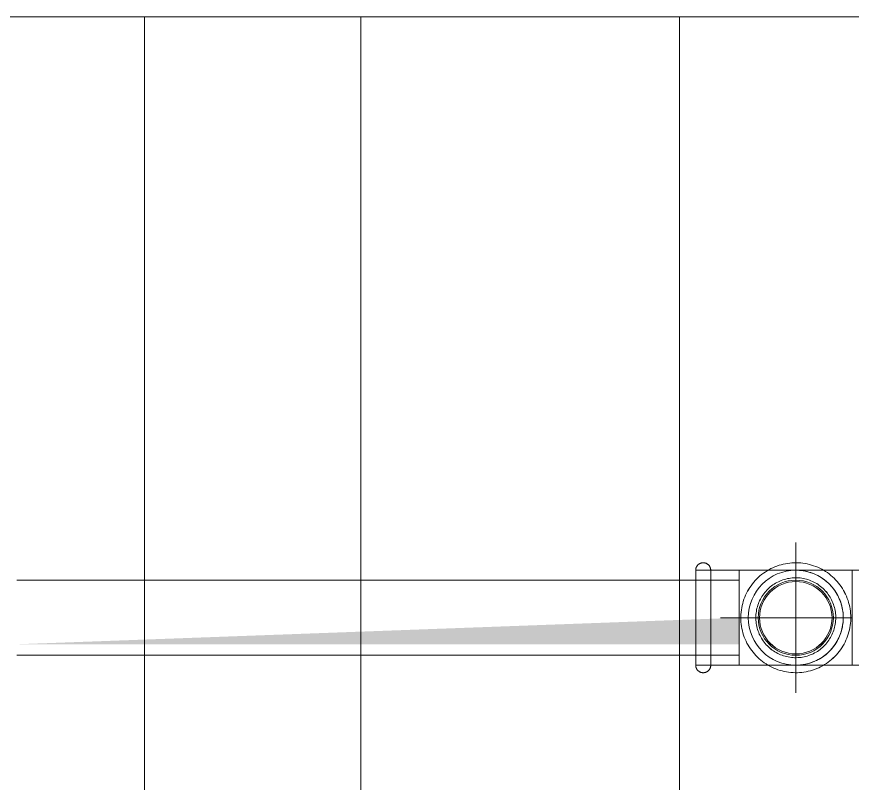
# Model space of a CAD drawing. Header units: metres. Extents: x 5 to 242, y -3 to 162.
# Drawn here: x 144.7494 to 145.0274, y 106.9591 to 107.2142 of the extents above; entities that cross this region are included whole.
import ezdxf

# ---------------------------------------------------------------- set-up
doc = ezdxf.new("R2010")
doc.units = ezdxf.units.M
doc.layers.add('1053_ARQ_BASE_MATADOURO_2_dwg', color=7, linetype='Continuous', lineweight=5, true_color=0x767676)
for name, color, linetype, lineweight in [('A-PISO', 7, 'Continuous', 5), ('P-PIPE', 7, 'Continuous', 5), ('P-PIPE-CNTR', 7, 'Continuous', 5)]:
    doc.layers.add(name, color=color, linetype=linetype, lineweight=lineweight)

# ---------------------------------------------------------------- blocks, each defined once
blk = doc.blocks.new('AÇO_Cotovelo 90 45 - AÇO_Cotovelo 90 45-V71-TÉRREO 1_20')
at = {"layer": 'P-PIPE'}
for p, q in [((118.59102, 107.02998), (118.57652, 107.02998)), ((118.57652, 107.01418), (118.57652, 107.02998)), ((118.59102, 107.02998), (118.59102, 107.01418)), ((118.59102, 107.02998), (118.59102, 107.01418)), ((118.57652, 107.02623), (118.57652, 107.0227)), ((118.59102, 107.02623), (118.59102, 107.0227)), ((118.57652, 106.99838), (118.57652, 107.01418)), ((118.59102, 107.01418), (118.59102, 106.99838)), ((118.59102, 107.01418), (118.59102, 106.99838)), ((118.60982, 107.01418), (118.62187, 107.01418)), ((118.57652, 107.00566), (118.57652, 107.00213)), ((118.59102, 107.00566), (118.59102, 107.00213)), ((118.57652, 106.99838), (118.59102, 106.99838))]:
    blk.add_line(p, q, dxfattribs=at)
at = {"layer": 'P-PIPE', "flags": 128}
for points in [[(118.57652, 107.02998), (118.57652, 107.03008), (118.57652, 107.03018), (118.57653, 107.03028), (118.57655, 107.03038), (118.57657, 107.03048), (118.57659, 107.03058), (118.57661, 107.03068), (118.57664, 107.03077), (118.57668, 107.03087), (118.57671, 107.03096), (118.57675, 107.03105), (118.5768, 107.03114), (118.57685, 107.03123), (118.5769, 107.03131), (118.57695, 107.0314), (118.57701, 107.03148), (118.57707, 107.03156), (118.57714, 107.03163), (118.5772, 107.03171), (118.57727, 107.03178), (118.57735, 107.03185), (118.57742, 107.03191), (118.5775, 107.03197), (118.57758, 107.03203), (118.57767, 107.03209), (118.57775, 107.03214), (118.57784, 107.03219), (118.57793, 107.03223), (118.57802, 107.03228), (118.57811, 107.03231), (118.5782, 107.03235), (118.5783, 107.03238), (118.5784, 107.03241), (118.57849, 107.03243), (118.57859, 107.03245), (118.57869, 107.03246), (118.57879, 107.03247), (118.57889, 107.03248), (118.57899, 107.03248), (118.57909, 107.03248), (118.57919, 107.03248), (118.57929, 107.03247), (118.57939, 107.03246), (118.57949, 107.03244), (118.57958, 107.03242), (118.57968, 107.03239), (118.57978, 107.03237), (118.57987, 107.03233), (118.57997, 107.0323), (118.58006, 107.03226), (118.58015, 107.03221), (118.58024, 107.03217), (118.58032, 107.03212), (118.58041, 107.03206), (118.58049, 107.03201), (118.58057, 107.03195), (118.58064, 107.03188), (118.58072, 107.03181), (118.58079, 107.03175), (118.58086, 107.03167), (118.58093, 107.0316), (118.58099, 107.03152), (118.58105, 107.03144), (118.58111, 107.03136), (118.58116, 107.03127), (118.58121, 107.03119), (118.58125, 107.0311), (118.5813, 107.03101), (118.58134, 107.03092), (118.58137, 107.03082), (118.5814, 107.03073), (118.58143, 107.03063), (118.58146, 107.03053), (118.58148, 107.03044), (118.58149, 107.03034), (118.5815, 107.03024), (118.58151, 107.03014), (118.58152, 107.03004), (118.58152, 107.02998)], [(118.62812, 107.01418), (118.6281, 107.01492), (118.62806, 107.01565), (118.62798, 107.01638), (118.62788, 107.0171), (118.62775, 107.01782), (118.62759, 107.01853), (118.6274, 107.01924), (118.62719, 107.01994), (118.62694, 107.02063), (118.62667, 107.02131), (118.62637, 107.02198), (118.62605, 107.02263), (118.6257, 107.02328), (118.62532, 107.02391), (118.62492, 107.02452), (118.62449, 107.02511), (118.62405, 107.02569), (118.62357, 107.02625), (118.62308, 107.02679), (118.62257, 107.02731), (118.62203, 107.02781), (118.62148, 107.02829), (118.6209, 107.02874), (118.62031, 107.02918), (118.6197, 107.02958), (118.61908, 107.02997), (118.61844, 107.03032), (118.61779, 107.03066), (118.61712, 107.03096), (118.61645, 107.03124), (118.61576, 107.03149), (118.61506, 107.03172), (118.61436, 107.03191), (118.61365, 107.03208), (118.61293, 107.03222), (118.6122, 107.03233), (118.61148, 107.03241), (118.61075, 107.03246), (118.61001, 107.03248), (118.60928, 107.03248), (118.60855, 107.03244), (118.60782, 107.03238), (118.6071, 107.03228), (118.60637, 107.03216), (118.60566, 107.03201), (118.60495, 107.03183), (118.60425, 107.03162), (118.60356, 107.03138), (118.60287, 107.03112), (118.6022, 107.03082), (118.60154, 107.03051), (118.6009, 107.03016), (118.60026, 107.02979), (118.59965, 107.0294), (118.59905, 107.02898), (118.59846, 107.02854), (118.5979, 107.02807), (118.59735, 107.02758), (118.59683, 107.02708), (118.59632, 107.02655), (118.59584, 107.026), (118.59538, 107.02543), (118.59494, 107.02484), (118.59453, 107.02424), (118.59414, 107.02362), (118.59377, 107.02298), (118.59343, 107.02233), (118.59312, 107.02167), (118.59283, 107.021), (118.59257, 107.02031), (118.59234, 107.01962), (118.59214, 107.01892), (118.59196, 107.01821), (118.59182, 107.01749), (118.5917, 107.01677), (118.59161, 107.01604), (118.59155, 107.01531), (118.59152, 107.01458), (118.59152, 107.01418)], [(118.57652, 107.02997), (118.57652, 107.02993), (118.57652, 107.02987), (118.57652, 107.02978), (118.57652, 107.02967), (118.57652, 107.02953), (118.57652, 107.02937), (118.57652, 107.02918), (118.57652, 107.02897), (118.57652, 107.02874), (118.57652, 107.02848), (118.57652, 107.0282), (118.57652, 107.0279), (118.57652, 107.02757), (118.57652, 107.02722), (118.57652, 107.02686), (118.57652, 107.02647), (118.57652, 107.02606), (118.57652, 107.02564), (118.57652, 107.02519), (118.57652, 107.02473), (118.57652, 107.02425), (118.57652, 107.02376), (118.57652, 107.02325), (118.57652, 107.02272), (118.57652, 107.02218), (118.57652, 107.02163), (118.57652, 107.02107), (118.57652, 107.02049), (118.57652, 107.01991), (118.57652, 107.01932), (118.57652, 107.01871), (118.57652, 107.01811), (118.57652, 107.01749), (118.57652, 107.01687), (118.57652, 107.01625), (118.57652, 107.01562), (118.57652, 107.01499), (118.57652, 107.01435), (118.57652, 107.01418)], [(118.57652, 107.02311), (118.57652, 107.02362), (118.57652, 107.02412), (118.57652, 107.0246), (118.57652, 107.02507), (118.57652, 107.02552), (118.57652, 107.02595), (118.57652, 107.02636), (118.57652, 107.02675), (118.57652, 107.02713), (118.57652, 107.02748), (118.57652, 107.02781), (118.57652, 107.02812), (118.57652, 107.02841), (118.57652, 107.02867), (118.57652, 107.02891), (118.57652, 107.02913), (118.57652, 107.02932), (118.57652, 107.02949), (118.57652, 107.02963), (118.57652, 107.02975), (118.57652, 107.02985), (118.57652, 107.02992), (118.57652, 107.02996)], [(118.58152, 107.02997), (118.58152, 107.02993), (118.58152, 107.02987), (118.58152, 107.02978), (118.58152, 107.02967), (118.58152, 107.02953), (118.58152, 107.02937), (118.58152, 107.02918), (118.58152, 107.02897), (118.58152, 107.02874), (118.58152, 107.02848), (118.58152, 107.0282), (118.58152, 107.0279), (118.58152, 107.02757), (118.58152, 107.02722), (118.58152, 107.02686), (118.58152, 107.02647), (118.58152, 107.02606), (118.58152, 107.02564), (118.58152, 107.02519), (118.58152, 107.02473), (118.58152, 107.02425), (118.58152, 107.02376), (118.58152, 107.02325)], [(118.58152, 107.01418), (118.58152, 107.01482), (118.58152, 107.01545), (118.58152, 107.01608), (118.58152, 107.0167), (118.58152, 107.01732), (118.58152, 107.01794), (118.58152, 107.01855), (118.58152, 107.01915), (118.58152, 107.01975), (118.58152, 107.02034), (118.58152, 107.02091), (118.58152, 107.02148), (118.58152, 107.02204), (118.58152, 107.02258), (118.58152, 107.02311), (118.58152, 107.02362), (118.58152, 107.02412), (118.58152, 107.0246), (118.58152, 107.02507), (118.58152, 107.02552), (118.58152, 107.02595), (118.58152, 107.02636), (118.58152, 107.02675), (118.58152, 107.02713), (118.58152, 107.02748), (118.58152, 107.02781), (118.58152, 107.02812), (118.58152, 107.02841), (118.58152, 107.02867), (118.58152, 107.02891), (118.58152, 107.02913), (118.58152, 107.02932), (118.58152, 107.02949), (118.58152, 107.02963), (118.58152, 107.02975), (118.58152, 107.02985), (118.58152, 107.02992), (118.58152, 107.02996)], [(118.59102, 107.02998), (118.59177, 107.02998), (118.59252, 107.02998), (118.59327, 107.02998), (118.59401, 107.02998), (118.59475, 107.02998), (118.59549, 107.02998), (118.59621, 107.02998), (118.59693, 107.02998), (118.59764, 107.02998), (118.59834, 107.02998), (118.59902, 107.02998), (118.5997, 107.02998), (118.60036, 107.02998), (118.601, 107.02998), (118.60163, 107.02998), (118.60224, 107.02998), (118.60284, 107.02998), (118.60341, 107.02998), (118.60397, 107.02998), (118.6045, 107.02998), (118.60502, 107.02998), (118.60551, 107.02998), (118.60597, 107.02998), (118.60642, 107.02998), (118.60684, 107.02998), (118.60723, 107.02998), (118.6076, 107.02998), (118.60794, 107.02998), (118.60825, 107.02998), (118.60854, 107.02998), (118.6088, 107.02998), (118.60903, 107.02998), (118.60923, 107.02998), (118.6094, 107.02998), (118.60954, 107.02998), (118.60966, 107.02998), (118.60974, 107.02998), (118.60979, 107.02998)], [(118.59652, 107.01418), (118.59653, 107.01472), (118.59656, 107.01525), (118.59661, 107.01578), (118.59669, 107.0163), (118.59678, 107.01683), (118.5969, 107.01735), (118.59703, 107.01786), (118.59719, 107.01837), (118.59737, 107.01887), (118.59757, 107.01936), (118.59778, 107.01985), (118.59802, 107.02033), (118.59827, 107.02079), (118.59855, 107.02125), (118.59884, 107.02169), (118.59915, 107.02213), (118.59947, 107.02255), (118.59982, 107.02295), (118.60018, 107.02335), (118.60055, 107.02373), (118.60094, 107.02409), (118.60134, 107.02444), (118.60176, 107.02477), (118.60219, 107.02508), (118.60263, 107.02538), (118.60308, 107.02565), (118.60355, 107.02591), (118.60402, 107.02616), (118.60451, 107.02638), (118.605, 107.02658), (118.6055, 107.02676), (118.606, 107.02693), (118.60652, 107.02707), (118.60703, 107.02719), (118.60756, 107.02729), (118.60808, 107.02737), (118.60861, 107.02743), (118.60914, 107.02747), (118.60967, 107.02748), (118.6102, 107.02748), (118.61074, 107.02745), (118.61127, 107.02741), (118.61179, 107.02734), (118.61232, 107.02725), (118.61284, 107.02714), (118.61335, 107.02701), (118.61386, 107.02685), (118.61437, 107.02668), (118.61486, 107.02649), (118.61535, 107.02628), (118.61583, 107.02605), (118.6163, 107.0258), (118.61676, 107.02553), (118.61721, 107.02524), (118.61764, 107.02494), (118.61807, 107.02462), (118.61848, 107.02428), (118.61887, 107.02392), (118.61926, 107.02355), (118.61962, 107.02317), (118.61998, 107.02277), (118.62031, 107.02236), (118.62063, 107.02193), (118.62093, 107.02149), (118.62121, 107.02104), (118.62148, 107.02058), (118.62172, 107.02011), (118.62195, 107.01963), (118.62216, 107.01914), (118.62235, 107.01864), (118.62252, 107.01814), (118.62266, 107.01762), (118.62279, 107.01711), (118.6229, 107.01659), (118.62298, 107.01606), (118.62305, 107.01553), (118.62309, 107.015), (118.62311, 107.01447), (118.62312, 107.01418)], [(118.60982, 107.02998), (118.61045, 107.02997), (118.61108, 107.02993), (118.61171, 107.02987), (118.61233, 107.02978), (118.61296, 107.02967), (118.61357, 107.02953), (118.61418, 107.02937), (118.61479, 107.02918), (118.61538, 107.02897), (118.61597, 107.02874), (118.61655, 107.02848), (118.61711, 107.0282), (118.61767, 107.0279), (118.61821, 107.02757), (118.61874, 107.02722), (118.61925, 107.02686), (118.61975, 107.02647), (118.62023, 107.02606), (118.6207, 107.02564), (118.62115, 107.02519), (118.62158, 107.02473), (118.62199, 107.02425), (118.62239, 107.02376), (118.62276, 107.02325), (118.62311, 107.02272), (118.62344, 107.02218), (118.62375, 107.02163), (118.62404, 107.02107), (118.6243, 107.02049), (118.62454, 107.01991), (118.62476, 107.01932), (118.62495, 107.01871), (118.62512, 107.01811), (118.62527, 107.01749), (118.62539, 107.01687), (118.62548, 107.01625), (118.62555, 107.01562), (118.6256, 107.01499), (118.62562, 107.01435), (118.62562, 107.01418)], [(118.57652, 107.01418), (118.57652, 107.01355), (118.57652, 107.01292), (118.57652, 107.01229), (118.57652, 107.01167), (118.57652, 107.01105), (118.57652, 107.01043), (118.57652, 107.00982), (118.57652, 107.00921), (118.57652, 107.00862), (118.57652, 107.00803), (118.57652, 107.00745), (118.57652, 107.00689), (118.57652, 107.00633), (118.57652, 107.00579), (118.57652, 107.00526), (118.57652, 107.00475), (118.57652, 107.00425), (118.57652, 107.00377), (118.57652, 107.0033), (118.57652, 107.00285), (118.57652, 107.00242), (118.57652, 107.00201), (118.57652, 107.00161), (118.57652, 107.00124), (118.57652, 107.00089), (118.57652, 107.00056), (118.57652, 107.00025), (118.57652, 106.99996), (118.57652, 106.9997), (118.57652, 106.99946), (118.57652, 106.99924), (118.57652, 106.99905), (118.57652, 106.99888), (118.57652, 106.99873), (118.57652, 106.99861), (118.57652, 106.99852), (118.57652, 106.99845), (118.57652, 106.9984)], [(118.58152, 106.9984), (118.58152, 106.99843), (118.58152, 106.9985), (118.58152, 106.99859), (118.58152, 106.9987), (118.58152, 106.99884), (118.58152, 106.999), (118.58152, 106.99919), (118.58152, 106.9994), (118.58152, 106.99963), (118.58152, 106.99989), (118.58152, 107.00017), (118.58152, 107.00047), (118.58152, 107.0008), (118.58152, 107.00114), (118.58152, 107.00151), (118.58152, 107.0019), (118.58152, 107.00231), (118.58152, 107.00273), (118.58152, 107.00318), (118.58152, 107.00364), (118.58152, 107.00412), (118.58152, 107.00461), (118.58152, 107.00512), (118.58152, 107.00565), (118.58152, 107.00619), (118.58152, 107.00674), (118.58152, 107.0073), (118.58152, 107.00787), (118.58152, 107.00846), (118.58152, 107.00905), (118.58152, 107.00965), (118.58152, 107.01026), (118.58152, 107.01088), (118.58152, 107.0115), (118.58152, 107.01212), (118.58152, 107.01275), (118.58152, 107.01338), (118.58152, 107.01401), (118.58152, 107.01418)], [(118.59152, 107.01418), (118.59153, 107.01345), (118.59157, 107.01272), (118.59165, 107.01199), (118.59175, 107.01127), (118.59188, 107.01055), (118.59204, 107.00983), (118.59223, 107.00913), (118.59245, 107.00843), (118.59269, 107.00774), (118.59296, 107.00706), (118.59326, 107.00639), (118.59358, 107.00573), (118.59394, 107.00509), (118.59431, 107.00446), (118.59471, 107.00385), (118.59514, 107.00326), (118.59559, 107.00268), (118.59606, 107.00212), (118.59655, 107.00158), (118.59707, 107.00106), (118.5976, 107.00056), (118.59816, 107.00008), (118.59873, 106.99962), (118.59932, 106.99919), (118.59993, 106.99879), (118.60055, 106.9984), (118.60119, 106.99804), (118.60184, 106.99771), (118.60251, 106.99741), (118.60319, 106.99713), (118.60387, 106.99688), (118.60457, 106.99665), (118.60527, 106.99646), (118.60599, 106.99629), (118.60671, 106.99615), (118.60743, 106.99604), (118.60816, 106.99596), (118.60889, 106.99591), (118.60962, 106.99589), (118.61035, 106.99589), (118.61108, 106.99593), (118.61181, 106.99599), (118.61254, 106.99609), (118.61326, 106.99621), (118.61397, 106.99636), (118.61468, 106.99654), (118.61539, 106.99675), (118.61608, 106.99699), (118.61676, 106.99725), (118.61743, 106.99754), (118.61809, 106.99786), (118.61874, 106.99821), (118.61937, 106.99858), (118.61999, 106.99897), (118.62059, 106.99939), (118.62117, 106.99983), (118.62173, 107.0003), (118.62228, 107.00078), (118.62281, 107.00129), (118.62331, 107.00182), (118.62379, 107.00237), (118.62426, 107.00294), (118.62469, 107.00353), (118.62511, 107.00413), (118.6255, 107.00475), (118.62586, 107.00539), (118.6262, 107.00603), (118.62651, 107.0067), (118.6268, 107.00737), (118.62706, 107.00805), (118.62729, 107.00875), (118.62749, 107.00945), (118.62767, 107.01016), (118.62782, 107.01088), (118.62793, 107.0116), (118.62802, 107.01233), (118.62808, 107.01306), (118.62811, 107.01379), (118.62812, 107.01418)], [(118.62312, 107.01418), (118.62311, 107.01365), (118.62307, 107.01312), (118.62302, 107.01259), (118.62295, 107.01207), (118.62285, 107.01154), (118.62274, 107.01102), (118.6226, 107.01051), (118.62244, 107.01), (118.62226, 107.0095), (118.62207, 107.00901), (118.62185, 107.00852), (118.62161, 107.00804), (118.62136, 107.00758), (118.62108, 107.00712), (118.62079, 107.00667), (118.62048, 107.00624), (118.62016, 107.00582), (118.61982, 107.00541), (118.61946, 107.00502), (118.61908, 107.00464), (118.61869, 107.00428), (118.61829, 107.00393), (118.61787, 107.0036), (118.61744, 107.00329), (118.617, 107.00299), (118.61655, 107.00271), (118.61609, 107.00245), (118.61561, 107.00221), (118.61513, 107.00199), (118.61464, 107.00179), (118.61414, 107.00161), (118.61363, 107.00144), (118.61312, 107.0013), (118.6126, 107.00118), (118.61208, 107.00108), (118.61155, 107.001), (118.61102, 107.00094), (118.61049, 107.0009), (118.60996, 107.00089), (118.60943, 107.00089), (118.6089, 107.00092), (118.60837, 107.00096), (118.60784, 107.00103), (118.60731, 107.00112), (118.60679, 107.00123), (118.60628, 107.00136), (118.60577, 107.00152), (118.60527, 107.00169), (118.60477, 107.00188), (118.60428, 107.00209), (118.6038, 107.00232), (118.60333, 107.00257), (118.60287, 107.00284), (118.60243, 107.00313), (118.60199, 107.00343), (118.60157, 107.00375), (118.60116, 107.00409), (118.60076, 107.00445), (118.60038, 107.00482), (118.60001, 107.0052), (118.59966, 107.0056), (118.59932, 107.00601), (118.599, 107.00644), (118.5987, 107.00688), (118.59842, 107.00733), (118.59815, 107.00779), (118.59791, 107.00826), (118.59768, 107.00874), (118.59747, 107.00923), (118.59728, 107.00973), (118.59712, 107.01023), (118.59697, 107.01074), (118.59684, 107.01126), (118.59674, 107.01178), (118.59665, 107.01231), (118.59658, 107.01284), (118.59654, 107.01337), (118.59652, 107.0139), (118.59652, 107.01418)], [(118.62562, 107.01418), (118.6256, 107.01355), (118.62557, 107.01292), (118.6255, 107.01229), (118.62541, 107.01167), (118.6253, 107.01105), (118.62516, 107.01043), (118.625, 107.00982), (118.62481, 107.00921), (118.6246, 107.00862), (118.62437, 107.00803), (118.62411, 107.00745), (118.62383, 107.00689), (118.62353, 107.00633), (118.6232, 107.00579), (118.62286, 107.00526), (118.62249, 107.00475), (118.6221, 107.00425), (118.62169, 107.00377), (118.62127, 107.0033), (118.62082, 107.00285), (118.62036, 107.00242), (118.61988, 107.00201), (118.61939, 107.00161), (118.61888, 107.00124), (118.61835, 107.00089), (118.61781, 107.00056), (118.61726, 107.00025), (118.6167, 106.99996), (118.61613, 106.9997), (118.61554, 106.99946), (118.61495, 106.99924), (118.61435, 106.99905), (118.61374, 106.99888), (118.61312, 106.99873), (118.6125, 106.99861), (118.61188, 106.99852), (118.61125, 106.99845), (118.61062, 106.9984), (118.60999, 106.99839), (118.60982, 106.99838)], [(118.57652, 106.9984), (118.57652, 106.99843), (118.57652, 106.9985), (118.57652, 106.99859), (118.57652, 106.9987), (118.57652, 106.99884), (118.57652, 106.999), (118.57652, 106.99919), (118.57652, 106.9994), (118.57652, 106.99963), (118.57652, 106.99989), (118.57652, 107.00017), (118.57652, 107.00047), (118.57652, 107.0008), (118.57652, 107.00114), (118.57652, 107.00151), (118.57652, 107.0019), (118.57652, 107.00231), (118.57652, 107.00273), (118.57652, 107.00318), (118.57652, 107.00364), (118.57652, 107.00412), (118.57652, 107.00461), (118.57652, 107.00512)], [(118.58152, 107.00526), (118.58152, 107.00475), (118.58152, 107.00425), (118.58152, 107.00377), (118.58152, 107.0033), (118.58152, 107.00285), (118.58152, 107.00242), (118.58152, 107.00201), (118.58152, 107.00161), (118.58152, 107.00124), (118.58152, 107.00089), (118.58152, 107.00056), (118.58152, 107.00025), (118.58152, 106.99996), (118.58152, 106.9997), (118.58152, 106.99946), (118.58152, 106.99924), (118.58152, 106.99905), (118.58152, 106.99888), (118.58152, 106.99873), (118.58152, 106.99861), (118.58152, 106.99852), (118.58152, 106.99845), (118.58152, 106.9984)], [(118.58152, 106.99838), (118.58151, 106.99828), (118.58151, 106.99818), (118.5815, 106.99809), (118.58148, 106.99799), (118.58147, 106.99789), (118.58144, 106.99779), (118.58142, 106.99769), (118.58139, 106.9976), (118.58136, 106.9975), (118.58132, 106.99741), (118.58128, 106.99732), (118.58123, 106.99723), (118.58119, 106.99714), (118.58113, 106.99706), (118.58108, 106.99697), (118.58102, 106.99689), (118.58096, 106.99681), (118.5809, 106.99674), (118.58083, 106.99666), (118.58076, 106.99659), (118.58069, 106.99652), (118.58061, 106.99646), (118.58053, 106.9964), (118.58045, 106.99634), (118.58037, 106.99628), (118.58028, 106.99623), (118.58019, 106.99618), (118.58011, 106.99613), (118.58001, 106.99609), (118.57992, 106.99605), (118.57983, 106.99602), (118.57973, 106.99599), (118.57964, 106.99596), (118.57954, 106.99594), (118.57944, 106.99592), (118.57934, 106.99591), (118.57924, 106.99589), (118.57914, 106.99589), (118.57904, 106.99588), (118.57894, 106.99589), (118.57884, 106.99589), (118.57874, 106.9959), (118.57864, 106.99591), (118.57855, 106.99593), (118.57845, 106.99595), (118.57835, 106.99597), (118.57826, 106.996), (118.57816, 106.99604), (118.57807, 106.99607), (118.57798, 106.99611), (118.57789, 106.99615), (118.5778, 106.9962), (118.57771, 106.99625), (118.57763, 106.99631), (118.57755, 106.99636), (118.57747, 106.99642), (118.57739, 106.99649), (118.57731, 106.99655), (118.57724, 106.99662), (118.57717, 106.9967), (118.57711, 106.99677), (118.57704, 106.99685), (118.57698, 106.99693), (118.57693, 106.99701), (118.57687, 106.9971), (118.57682, 106.99718), (118.57678, 106.99727), (118.57674, 106.99736), (118.5767, 106.99745), (118.57666, 106.99755), (118.57663, 106.99764), (118.5766, 106.99774), (118.57658, 106.99783), (118.57656, 106.99793), (118.57654, 106.99803), (118.57653, 106.99813), (118.57652, 106.99823), (118.57652, 106.99833), (118.57652, 106.99838)], [(118.6098, 106.99838), (118.60976, 106.99838), (118.60968, 106.99838), (118.60958, 106.99838), (118.60944, 106.99838), (118.60928, 106.99838), (118.60908, 106.99838), (118.60886, 106.99838), (118.60861, 106.99838), (118.60833, 106.99838), (118.60803, 106.99838), (118.60769, 106.99838), (118.60733, 106.99838), (118.60694, 106.99838), (118.60653, 106.99838), (118.6061, 106.99838), (118.60563, 106.99838), (118.60515, 106.99838), (118.60464, 106.99838), (118.60411, 106.99838), (118.60356, 106.99838), (118.60299, 106.99838), (118.60241, 106.99838), (118.6018, 106.99838), (118.60117, 106.99838), (118.60053, 106.99838), (118.59988, 106.99838), (118.59921, 106.99838), (118.59852, 106.99838), (118.59783, 106.99838), (118.59712, 106.99838), (118.59641, 106.99838), (118.59568, 106.99838), (118.59495, 106.99838), (118.59421, 106.99838), (118.59347, 106.99838), (118.59272, 106.99838), (118.59197, 106.99838), (118.59122, 106.99838), (118.59102, 106.99838)]]:
    blk.add_lwpolyline(points, dxfattribs=at)
at = {"layer": 'P-PIPE'}
for radius, start, end in [(0.0158, 0, 180), (0.0158, 0, 180), (0.0158, 0, 180), (0.01205, 0, 180), (0.01205, 0, 180), (0.0158, 180, 0), (0.0158, 180, 0), (0.0158, 180, 0), (0.01205, 180, 0), (0.01205, 180, 0)]:
    blk.add_arc((118.60982, 107.01418), radius, start, end, dxfattribs=at)
blk = doc.blocks.new('AÇO_Cotovelo 90 45 - AÇO_Cotovelo 90 45-V67-TÉRREO 1_20')
at = {"layer": 'P-PIPE'}
for p, q in [((127.32732, 117.32868), (127.32732, 117.31418)), ((127.34312, 117.32868), (127.32732, 117.32868)), ((127.32732, 117.32868), (127.34312, 117.32868)), ((127.3346, 117.32868), (127.33107, 117.32868)), ((127.35892, 117.32868), (127.34312, 117.32868)), ((127.34312, 117.32868), (127.35892, 117.32868)), ((127.35517, 117.32868), (127.35164, 117.32868)), ((127.35892, 117.31418), (127.35892, 117.32868)), ((127.32732, 117.31418), (127.34312, 117.31418)), ((127.3346, 117.31418), (127.33107, 117.31418)), ((127.34312, 117.31418), (127.35892, 117.31418)), ((127.35517, 117.31418), (127.35164, 117.31418))]:
    blk.add_line(p, q, dxfattribs=at)
at = {"layer": 'P-PIPE', "flags": 128}
for points in [[(127.34312, 117.36578), (127.34238, 117.36577), (127.34165, 117.36573), (127.34093, 117.36565), (127.3402, 117.36555), (127.33948, 117.36542), (127.33877, 117.36526), (127.33806, 117.36507), (127.33736, 117.36486), (127.33667, 117.36461), (127.33599, 117.36434), (127.33532, 117.36404), (127.33467, 117.36372), (127.33402, 117.36337), (127.3334, 117.36299), (127.33278, 117.36259), (127.33219, 117.36216), (127.33161, 117.36171), (127.33105, 117.36124), (127.33051, 117.36075), (127.32999, 117.36023), (127.32949, 117.3597), (127.32901, 117.35914), (127.32856, 117.35857), (127.32813, 117.35798), (127.32772, 117.35737), (127.32733, 117.35675), (127.32698, 117.35611), (127.32664, 117.35546), (127.32634, 117.35479), (127.32606, 117.35412), (127.32581, 117.35343), (127.32558, 117.35273), (127.32539, 117.35203), (127.32522, 117.35131), (127.32508, 117.35059), (127.32497, 117.34987), (127.32489, 117.34914), (127.32484, 117.34841), (127.32482, 117.34768), (127.32482, 117.34695), (127.32486, 117.34622), (127.32493, 117.34549), (127.32502, 117.34476), (127.32514, 117.34404), (127.3253, 117.34333), (127.32548, 117.34262), (127.32568, 117.34192), (127.32592, 117.34122), (127.32619, 117.34054), (127.32648, 117.33987), (127.32679, 117.33921), (127.32714, 117.33856), (127.32751, 117.33793), (127.3279, 117.33732), (127.32832, 117.33671), (127.32876, 117.33613), (127.32923, 117.33557), (127.32972, 117.33502), (127.33023, 117.3345), (127.33076, 117.33399), (127.3313, 117.33351), (127.33187, 117.33305), (127.33246, 117.33261), (127.33306, 117.33219), (127.33368, 117.3318), (127.33432, 117.33144), (127.33497, 117.3311), (127.33563, 117.33079), (127.3363, 117.3305), (127.33699, 117.33024), (127.33768, 117.33001), (127.33838, 117.32981), (127.33909, 117.32963), (127.33981, 117.32949), (127.34053, 117.32937), (127.34126, 117.32928), (127.34199, 117.32922), (127.34272, 117.32919), (127.34312, 117.32918)], [(127.34312, 117.32918), (127.34385, 117.3292), (127.34458, 117.32924), (127.34531, 117.32932), (127.34603, 117.32942), (127.34675, 117.32955), (127.34747, 117.32971), (127.34817, 117.3299), (127.34887, 117.33011), (127.34956, 117.33036), (127.35024, 117.33063), (127.35091, 117.33093), (127.35157, 117.33125), (127.35221, 117.3316), (127.35284, 117.33198), (127.35345, 117.33238), (127.35405, 117.33281), (127.35462, 117.33325), (127.35518, 117.33373), (127.35572, 117.33422), (127.35624, 117.33473), (127.35674, 117.33527), (127.35722, 117.33582), (127.35768, 117.3364), (127.35811, 117.33699), (127.35852, 117.3376), (127.3589, 117.33822), (127.35926, 117.33886), (127.35959, 117.33951), (127.35989, 117.34018), (127.36017, 117.34085), (127.36042, 117.34154), (127.36065, 117.34224), (127.36084, 117.34294), (127.36101, 117.34366), (127.36115, 117.34437), (127.36126, 117.3451), (127.36134, 117.34583), (127.36139, 117.34656), (127.36142, 117.34729), (127.36141, 117.34802), (127.36137, 117.34875), (127.36131, 117.34948), (127.36121, 117.3502), (127.36109, 117.35093), (127.36094, 117.35164), (127.36076, 117.35235), (127.36055, 117.35305), (127.36031, 117.35375), (127.36005, 117.35443), (127.35976, 117.3551), (127.35944, 117.35576), (127.35909, 117.35641), (127.35873, 117.35704), (127.35833, 117.35765), (127.35791, 117.35825), (127.35747, 117.35884), (127.357, 117.3594), (127.35652, 117.35995), (127.35601, 117.36047), (127.35548, 117.36098), (127.35493, 117.36146), (127.35436, 117.36192), (127.35377, 117.36236), (127.35317, 117.36278), (127.35255, 117.36317), (127.35192, 117.36353), (127.35127, 117.36387), (127.35061, 117.36418), (127.34993, 117.36447), (127.34925, 117.36473), (127.34855, 117.36496), (127.34785, 117.36516), (127.34714, 117.36534), (127.34642, 117.36548), (127.3457, 117.3656), (127.34497, 117.36569), (127.34424, 117.36575), (127.34351, 117.36578), (127.34312, 117.36578)], [(127.34312, 117.33418), (127.34258, 117.33419), (127.34205, 117.33423), (127.34152, 117.33428), (127.341, 117.33435), (127.34047, 117.33445), (127.33995, 117.33457), (127.33944, 117.3347), (127.33893, 117.33486), (127.33843, 117.33504), (127.33794, 117.33523), (127.33745, 117.33545), (127.33697, 117.33569), (127.33651, 117.33594), (127.33605, 117.33622), (127.33561, 117.33651), (127.33517, 117.33682), (127.33475, 117.33714), (127.33435, 117.33749), (127.33395, 117.33784), (127.33358, 117.33822), (127.33321, 117.33861), (127.33287, 117.33901), (127.33253, 117.33943), (127.33222, 117.33986), (127.33192, 117.3403), (127.33165, 117.34075), (127.33139, 117.34122), (127.33115, 117.34169), (127.33092, 117.34217), (127.33072, 117.34266), (127.33054, 117.34316), (127.33037, 117.34367), (127.33023, 117.34418), (127.33011, 117.3447), (127.33001, 117.34522), (127.32993, 117.34575), (127.32987, 117.34628), (127.32983, 117.34681), (127.32982, 117.34734), (127.32982, 117.34787), (127.32985, 117.3484), (127.3299, 117.34893), (127.32996, 117.34946), (127.33005, 117.34999), (127.33016, 117.35051), (127.3303, 117.35102), (127.33045, 117.35153), (127.33062, 117.35203), (127.33081, 117.35253), (127.33102, 117.35302), (127.33125, 117.3535), (127.3315, 117.35397), (127.33177, 117.35443), (127.33206, 117.35488), (127.33236, 117.35531), (127.33269, 117.35574), (127.33302, 117.35615), (127.33338, 117.35654), (127.33375, 117.35692), (127.33413, 117.35729), (127.33453, 117.35764), (127.33495, 117.35798), (127.33537, 117.3583), (127.33581, 117.3586), (127.33626, 117.35888), (127.33672, 117.35915), (127.33719, 117.35939), (127.33767, 117.35962), (127.33816, 117.35983), (127.33866, 117.36002), (127.33917, 117.36018), (127.33968, 117.36033), (127.34019, 117.36046), (127.34071, 117.36057), (127.34124, 117.36065), (127.34177, 117.36072), (127.3423, 117.36076), (127.34283, 117.36078), (127.34312, 117.36078)], [(127.34312, 117.36078), (127.34365, 117.36077), (127.34418, 117.36074), (127.34471, 117.36069), (127.34524, 117.36061), (127.34576, 117.36052), (127.34628, 117.3604), (127.34679, 117.36027), (127.3473, 117.36011), (127.3478, 117.35993), (127.3483, 117.35973), (127.34878, 117.35952), (127.34926, 117.35928), (127.34972, 117.35903), (127.35018, 117.35875), (127.35063, 117.35846), (127.35106, 117.35815), (127.35148, 117.35783), (127.35189, 117.35748), (127.35228, 117.35712), (127.35266, 117.35675), (127.35302, 117.35636), (127.35337, 117.35596), (127.3537, 117.35554), (127.35401, 117.35511), (127.35431, 117.35467), (127.35459, 117.35422), (127.35485, 117.35375), (127.35509, 117.35328), (127.35531, 117.3528), (127.35551, 117.3523), (127.3557, 117.3518), (127.35586, 117.3513), (127.356, 117.35079), (127.35612, 117.35027), (127.35622, 117.34974), (127.3563, 117.34922), (127.35636, 117.34869), (127.3564, 117.34816), (127.35642, 117.34763), (127.35641, 117.3471), (127.35638, 117.34656), (127.35634, 117.34603), (127.35627, 117.34551), (127.35618, 117.34498), (127.35607, 117.34446), (127.35594, 117.34395), (127.35579, 117.34344), (127.35561, 117.34293), (127.35542, 117.34244), (127.35521, 117.34195), (127.35498, 117.34147), (127.35473, 117.341), (127.35446, 117.34054), (127.35417, 117.34009), (127.35387, 117.33966), (127.35355, 117.33923), (127.35321, 117.33882), (127.35286, 117.33843), (127.35249, 117.33804), (127.3521, 117.33768), (127.3517, 117.33733), (127.35129, 117.33699), (127.35086, 117.33667), (127.35042, 117.33637), (127.34997, 117.33609), (127.34951, 117.33582), (127.34904, 117.33558), (127.34856, 117.33535), (127.34807, 117.33514), (127.34757, 117.33495), (127.34707, 117.33478), (127.34656, 117.33464), (127.34604, 117.33451), (127.34552, 117.3344), (127.34499, 117.33432), (127.34447, 117.33425), (127.34394, 117.33421), (127.3434, 117.33419), (127.34312, 117.33418)], [(127.32732, 117.34747), (127.32732, 117.34742), (127.32732, 117.34735), (127.32732, 117.34724), (127.32732, 117.34711), (127.32732, 117.34695), (127.32732, 117.34675), (127.32732, 117.34653), (127.32732, 117.34628), (127.32732, 117.346), (127.32732, 117.34569), (127.32732, 117.34536), (127.32732, 117.345), (127.32732, 117.34461), (127.32732, 117.3442), (127.32732, 117.34376), (127.32732, 117.3433), (127.32732, 117.34282), (127.32732, 117.34231), (127.32732, 117.34178), (127.32732, 117.34123), (127.32732, 117.34066), (127.32732, 117.34007), (127.32732, 117.33947), (127.32732, 117.33884), (127.32732, 117.3382), (127.32732, 117.33755), (127.32732, 117.33688), (127.32732, 117.33619), (127.32732, 117.3355), (127.32732, 117.33479), (127.32732, 117.33407), (127.32732, 117.33335), (127.32732, 117.33262), (127.32732, 117.33188), (127.32732, 117.33114), (127.32732, 117.33039), (127.32732, 117.32964), (127.32732, 117.32889), (127.32732, 117.32868)], [(127.35892, 117.32868), (127.35892, 117.32944), (127.35892, 117.33019), (127.35892, 117.33093), (127.35892, 117.33168), (127.35892, 117.33242), (127.35892, 117.33315), (127.35892, 117.33388), (127.35892, 117.3346), (127.35892, 117.33531), (127.35892, 117.33601), (127.35892, 117.33669), (127.35892, 117.33737), (127.35892, 117.33803), (127.35892, 117.33867), (127.35892, 117.3393), (127.35892, 117.33991), (127.35892, 117.34051), (127.35892, 117.34108), (127.35892, 117.34164), (127.35892, 117.34217), (127.35892, 117.34268), (127.35892, 117.34317), (127.35892, 117.34364), (127.35892, 117.34409), (127.35892, 117.3445), (127.35892, 117.3449), (127.35892, 117.34527), (127.35892, 117.34561), (127.35892, 117.34592), (127.35892, 117.34621), (127.35892, 117.34647), (127.35892, 117.3467), (127.35892, 117.3469), (127.35892, 117.34707), (127.35892, 117.34721), (127.35892, 117.34732), (127.35892, 117.34741), (127.35892, 117.34746)], [(127.32482, 117.31668), (127.32482, 117.31678), (127.32482, 117.31688), (127.32483, 117.31698), (127.32485, 117.31708), (127.32487, 117.31718), (127.32489, 117.31728), (127.32491, 117.31738), (127.32494, 117.31747), (127.32498, 117.31757), (127.32501, 117.31766), (127.32505, 117.31775), (127.3251, 117.31784), (127.32515, 117.31793), (127.3252, 117.31801), (127.32525, 117.3181), (127.32531, 117.31818), (127.32537, 117.31826), (127.32544, 117.31833), (127.3255, 117.31841), (127.32557, 117.31848), (127.32565, 117.31855), (127.32572, 117.31861), (127.3258, 117.31867), (127.32588, 117.31873), (127.32597, 117.31879), (127.32605, 117.31884), (127.32614, 117.31889), (127.32623, 117.31893), (127.32632, 117.31898), (127.32641, 117.31901), (127.3265, 117.31905), (127.3266, 117.31908), (127.3267, 117.31911), (127.32679, 117.31913), (127.32689, 117.31915), (127.32699, 117.31916), (127.32709, 117.31917), (127.32719, 117.31918), (127.32729, 117.31918), (127.32732, 117.31918)], [(127.32733, 117.31918), (127.32737, 117.31918), (127.32743, 117.31918), (127.32752, 117.31918), (127.32763, 117.31918), (127.32777, 117.31918), (127.32793, 117.31918), (127.32812, 117.31918), (127.32833, 117.31918), (127.32856, 117.31918), (127.32882, 117.31918), (127.3291, 117.31918), (127.3294, 117.31918), (127.32973, 117.31918), (127.33008, 117.31918), (127.33044, 117.31918), (127.33083, 117.31918), (127.33124, 117.31918), (127.33166, 117.31918), (127.33211, 117.31918), (127.33257, 117.31918), (127.33305, 117.31918), (127.33354, 117.31918), (127.33405, 117.31918), (127.33458, 117.31918), (127.33512, 117.31918), (127.33567, 117.31918), (127.33623, 117.31918), (127.33681, 117.31918)], [(127.34312, 117.31918), (127.34248, 117.31918), (127.34185, 117.31918), (127.34122, 117.31918), (127.3406, 117.31918), (127.33998, 117.31918), (127.33936, 117.31918), (127.33875, 117.31918), (127.33815, 117.31918), (127.33755, 117.31918), (127.33696, 117.31918), (127.33639, 117.31918), (127.33582, 117.31918), (127.33527, 117.31918), (127.33472, 117.31918), (127.3342, 117.31918), (127.33368, 117.31918), (127.33318, 117.31918), (127.3327, 117.31918), (127.33223, 117.31918), (127.33178, 117.31918), (127.33135, 117.31918), (127.33094, 117.31918), (127.33055, 117.31918), (127.33017, 117.31918), (127.32982, 117.31918), (127.32949, 117.31918), (127.32918, 117.31918), (127.32889, 117.31918), (127.32863, 117.31918), (127.32839, 117.31918), (127.32817, 117.31918), (127.32798, 117.31918), (127.32781, 117.31918), (127.32767, 117.31918), (127.32755, 117.31918), (127.32745, 117.31918), (127.32738, 117.31918), (127.32734, 117.31918)], [(127.3589, 117.31918), (127.35887, 117.31918), (127.3588, 117.31918), (127.35871, 117.31918), (127.3586, 117.31918), (127.35846, 117.31918), (127.3583, 117.31918), (127.35811, 117.31918), (127.3579, 117.31918), (127.35767, 117.31918), (127.35741, 117.31918), (127.35713, 117.31918), (127.35683, 117.31918), (127.3565, 117.31918), (127.35616, 117.31918), (127.35579, 117.31918), (127.3554, 117.31918), (127.35499, 117.31918), (127.35457, 117.31918), (127.35412, 117.31918), (127.35366, 117.31918), (127.35318, 117.31918), (127.35269, 117.31918), (127.35218, 117.31918), (127.35165, 117.31918), (127.35111, 117.31918), (127.35056, 117.31918), (127.35, 117.31918), (127.34943, 117.31918), (127.34884, 117.31918), (127.34825, 117.31918), (127.34765, 117.31918), (127.34704, 117.31918), (127.34642, 117.31918), (127.3458, 117.31918), (127.34518, 117.31918), (127.34455, 117.31918), (127.34392, 117.31918), (127.34329, 117.31918), (127.34312, 117.31918)], [(127.34927, 117.31918), (127.34985, 117.31918), (127.35041, 117.31918), (127.35097, 117.31918), (127.35151, 117.31918), (127.35204, 117.31918), (127.35255, 117.31918), (127.35305, 117.31918), (127.35353, 117.31918), (127.354, 117.31918), (127.35445, 117.31918), (127.35488, 117.31918), (127.35529, 117.31918), (127.35569, 117.31918), (127.35606, 117.31918), (127.35641, 117.31918), (127.35674, 117.31918), (127.35705, 117.31918), (127.35734, 117.31918), (127.3576, 117.31918), (127.35784, 117.31918), (127.35806, 117.31918), (127.35825, 117.31918), (127.35842, 117.31918), (127.35857, 117.31918), (127.35869, 117.31918), (127.35878, 117.31918), (127.35885, 117.31918), (127.3589, 117.31918)], [(127.35892, 117.31918), (127.35902, 117.31918), (127.35912, 117.31918), (127.35922, 117.31917), (127.35931, 117.31915), (127.35941, 117.31913), (127.35951, 117.31911), (127.35961, 117.31909), (127.3597, 117.31906), (127.3598, 117.31902), (127.35989, 117.31899), (127.35998, 117.31895), (127.36007, 117.3189), (127.36016, 117.31885), (127.36024, 117.3188), (127.36033, 117.31875), (127.36041, 117.31869), (127.36049, 117.31863), (127.36056, 117.31856), (127.36064, 117.3185), (127.36071, 117.31843), (127.36078, 117.31835), (127.36084, 117.31828), (127.36091, 117.3182), (127.36096, 117.31812), (127.36102, 117.31804), (127.36107, 117.31795), (127.36112, 117.31786), (127.36117, 117.31777), (127.36121, 117.31768), (127.36125, 117.31759), (127.36128, 117.3175), (127.36131, 117.3174), (127.36134, 117.3173), (127.36136, 117.31721), (127.36138, 117.31711), (127.3614, 117.31701), (127.36141, 117.31691), (127.36141, 117.31681), (127.36142, 117.31671), (127.36142, 117.31668)], [(127.32732, 117.31418), (127.32722, 117.31419), (127.32712, 117.31419), (127.32702, 117.3142), (127.32692, 117.31422), (127.32682, 117.31423), (127.32672, 117.31426), (127.32663, 117.31428), (127.32653, 117.31431), (127.32644, 117.31434), (127.32634, 117.31438), (127.32625, 117.31442), (127.32616, 117.31447), (127.32607, 117.31451), (127.32599, 117.31457), (127.3259, 117.31462), (127.32582, 117.31468), (127.32574, 117.31474), (127.32567, 117.3148), (127.32559, 117.31487), (127.32552, 117.31494), (127.32545, 117.31502), (127.32539, 117.31509), (127.32533, 117.31517), (127.32527, 117.31525), (127.32521, 117.31533), (127.32516, 117.31542), (127.32511, 117.31551), (127.32507, 117.3156), (127.32502, 117.31569), (127.32499, 117.31578), (127.32495, 117.31587), (127.32492, 117.31597), (127.32489, 117.31606), (127.32487, 117.31616), (127.32485, 117.31626), (127.32484, 117.31636), (127.32483, 117.31646), (127.32482, 117.31656), (127.32482, 117.31666), (127.32482, 117.31668)], [(127.36142, 117.31668), (127.36141, 117.31658), (127.36141, 117.31648), (127.3614, 117.31639), (127.36138, 117.31629), (127.36137, 117.31619), (127.36134, 117.31609), (127.36132, 117.31599), (127.36129, 117.3159), (127.36126, 117.3158), (127.36122, 117.31571), (127.36118, 117.31562), (127.36113, 117.31553), (127.36109, 117.31544), (127.36103, 117.31536), (127.36098, 117.31527), (127.36092, 117.31519), (127.36086, 117.31511), (127.3608, 117.31504), (127.36073, 117.31496), (127.36066, 117.31489), (127.36059, 117.31482), (127.36051, 117.31476), (127.36043, 117.3147), (127.36035, 117.31464), (127.36027, 117.31458), (127.36018, 117.31453), (127.36009, 117.31448), (127.36001, 117.31443), (127.35991, 117.31439), (127.35982, 117.31435), (127.35973, 117.31432), (127.35963, 117.31429), (127.35954, 117.31426), (127.35944, 117.31424), (127.35934, 117.31422), (127.35924, 117.31421), (127.35914, 117.31419), (127.35904, 117.31419), (127.35894, 117.31418), (127.35892, 117.31418)], [(127.32733, 117.31418), (127.32737, 117.31418), (127.32743, 117.31418), (127.32752, 117.31418), (127.32763, 117.31418), (127.32777, 117.31418), (127.32793, 117.31418), (127.32812, 117.31418), (127.32833, 117.31418), (127.32856, 117.31418), (127.32882, 117.31418), (127.3291, 117.31418), (127.3294, 117.31418), (127.32973, 117.31418), (127.33008, 117.31418), (127.33044, 117.31418), (127.33083, 117.31418), (127.33124, 117.31418), (127.33166, 117.31418), (127.33211, 117.31418), (127.33257, 117.31418), (127.33305, 117.31418), (127.33354, 117.31418), (127.33405, 117.31418), (127.33458, 117.31418), (127.33512, 117.31418), (127.33567, 117.31418), (127.33623, 117.31418), (127.33681, 117.31418), (127.33739, 117.31418), (127.33798, 117.31418), (127.33859, 117.31418), (127.3392, 117.31418), (127.33981, 117.31418), (127.34043, 117.31418), (127.34106, 117.31418), (127.34168, 117.31418), (127.34231, 117.31418), (127.34295, 117.31418), (127.34312, 117.31418)], [(127.33696, 117.31418), (127.33639, 117.31418), (127.33582, 117.31418), (127.33527, 117.31418), (127.33472, 117.31418), (127.3342, 117.31418), (127.33368, 117.31418), (127.33318, 117.31418), (127.3327, 117.31418), (127.33223, 117.31418), (127.33178, 117.31418), (127.33135, 117.31418), (127.33094, 117.31418), (127.33055, 117.31418), (127.33017, 117.31418), (127.32982, 117.31418), (127.32949, 117.31418), (127.32918, 117.31418), (127.32889, 117.31418), (127.32863, 117.31418), (127.32839, 117.31418), (127.32817, 117.31418), (127.32798, 117.31418), (127.32781, 117.31418), (127.32767, 117.31418), (127.32755, 117.31418), (127.32745, 117.31418), (127.32738, 117.31418), (127.32734, 117.31418)], [(127.34312, 117.31418), (127.34375, 117.31418), (127.34438, 117.31418), (127.34501, 117.31418), (127.34563, 117.31418), (127.34626, 117.31418), (127.34687, 117.31418), (127.34748, 117.31418), (127.34809, 117.31418), (127.34868, 117.31418), (127.34927, 117.31418), (127.34985, 117.31418), (127.35041, 117.31418), (127.35097, 117.31418), (127.35151, 117.31418), (127.35204, 117.31418), (127.35255, 117.31418), (127.35305, 117.31418), (127.35353, 117.31418), (127.354, 117.31418), (127.35445, 117.31418), (127.35488, 117.31418), (127.35529, 117.31418), (127.35569, 117.31418), (127.35606, 117.31418), (127.35641, 117.31418), (127.35674, 117.31418), (127.35705, 117.31418), (127.35734, 117.31418), (127.3576, 117.31418), (127.35784, 117.31418), (127.35806, 117.31418), (127.35825, 117.31418), (127.35842, 117.31418), (127.35857, 117.31418), (127.35869, 117.31418), (127.35878, 117.31418), (127.35885, 117.31418), (127.3589, 117.31418)], [(127.3589, 117.31418), (127.35887, 117.31418), (127.3588, 117.31418), (127.35871, 117.31418), (127.3586, 117.31418), (127.35846, 117.31418), (127.3583, 117.31418), (127.35811, 117.31418), (127.3579, 117.31418), (127.35767, 117.31418), (127.35741, 117.31418), (127.35713, 117.31418), (127.35683, 117.31418), (127.3565, 117.31418), (127.35616, 117.31418), (127.35579, 117.31418), (127.3554, 117.31418), (127.35499, 117.31418), (127.35457, 117.31418), (127.35412, 117.31418), (127.35366, 117.31418), (127.35318, 117.31418), (127.35269, 117.31418), (127.35218, 117.31418), (127.35165, 117.31418), (127.35111, 117.31418), (127.35056, 117.31418), (127.35, 117.31418), (127.34943, 117.31418)]]:
    blk.add_lwpolyline(points, dxfattribs=at)
at = {"layer": 'P-PIPE'}
for radius, start, end in [(0.0158, 90, 270), (0.0158, 90, 270), (0.0158, 90, 270), (0.0158, 270, 90), (0.0158, 270, 90), (0.0158, 270, 90), (0.01205, 90, 270), (0.01205, 90, 270), (0.01205, 270, 90), (0.01205, 270, 90)]:
    blk.add_arc((127.34312, 117.34748), radius, start, end, dxfattribs=at)
blk = doc.blocks.new('1053_ARQ_BASE_MATADOURO_2_dwg-3637054-TÉRREO 1_20')
at = {"layer": 'A-PISO', "color": 253, "true_color": 0xaaaaaa}
for p, q in [((118.46512, 74.02815), (118.46512, 70.90315)), ((118.57112, 74.02815), (118.57112, 70.90315))]:
    blk.add_line(p, q, dxfattribs=at)
at = {"layer": 'A-PISO', "color": 253, "true_color": 0xaaaaaa, "flags": 128}
for points in [[(118.64312, 73.83418), (118.64312, 74.02815), (113.44312, 74.02815), (113.44312, 74.27815), (113.44312, 76.37815)], [(126.14312, 70.77815), (118.39312, 70.77815), (118.39312, 74.02815)]]:
    blk.add_lwpolyline(points, dxfattribs=at)

msp = doc.modelspace()

# ---------------------------------------------------------------- hatches: boundary and pattern name
at = {"layer": 'P-PIPE', "true_color": 0xc0c0c0}
msp.add_hatch(color=9, dxfattribs=at).paths.add_polyline_path([(144.98978, 107.00535), (144.98978, 107.01418), (144.74938, 107.00535)])

# ---------------------------------------------------------------- linework, layer by layer
at = {"layer": 'P-PIPE'}
for p, q in [((144.98978, 107.02668), (144.74938, 107.02668)), ((144.98978, 107.00168), (144.98978, 107.02668)), ((145.02738, 107.02668), (145.02738, 107.00168)), ((144.74938, 107.00168), (144.98978, 107.00168))]:
    msp.add_line(p, q, dxfattribs=at)
for start, end in [(90, 180), (90, 180), (0, 90), (0, 90), (180, 270), (180, 270), (270, 0), (270, 0)]:
    msp.add_arc((145.00858, 107.01418), 0.0125, start, end, dxfattribs=at)
at = {"layer": 'P-PIPE-CNTR'}
for p, q in [((145.00858, 106.98918), (145.00858, 107.03918)), ((144.98358, 107.01418), (145.02738, 107.01418))]:
    msp.add_line(p, q, dxfattribs=at)

# ---------------------------------------------------------------- block references
at = {"layer": '1053_ARQ_BASE_MATADOURO_2_dwg', "color": 253, "true_color": 0xaaaaaa}
msp.add_blockref('1053_ARQ_BASE_MATADOURO_2_dwg-3637054-TÉRREO 1_20', (26.39877, 33.18603), dxfattribs=at)
at = {"layer": 'P-PIPE'}
msp.add_blockref('AÇO_Cotovelo 90 45 - AÇO_Cotovelo 90 45-V71-TÉRREO 1_20', (26.39877, 0), dxfattribs=at)
at = {"layer": 'P-PIPE', "rotation": 90}
msp.add_blockref('AÇO_Cotovelo 90 45 - AÇO_Cotovelo 90 45-V67-TÉRREO 1_20', (262.35607, -20.32893), dxfattribs=at)

doc.saveas('drawing.dxf')
